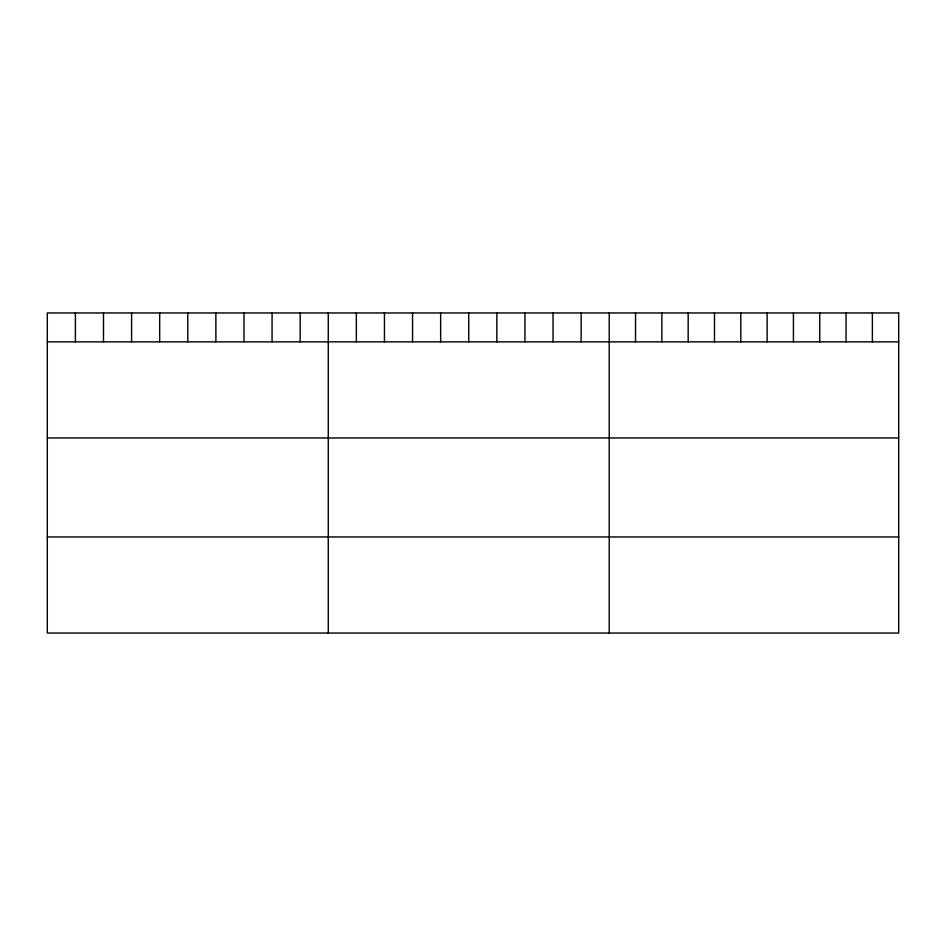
<?xml version="1.0" encoding="UTF-8"?>
<svg xmlns="http://www.w3.org/2000/svg" width="946" height="946" viewBox="0 0 946 946"><rect width="100%" height="100%" fill="white"/><g stroke="black" fill="none" stroke-linecap="round" stroke-linejoin="round"><path stroke-width="1.42" d="M47.3 341.861L898.7 341.861M47.3 437.951L898.7 437.951M47.3 536.95L898.7 536.95M872.389 312.96L872.389 341.861M846.067 312.96L846.067 341.861M819.756 312.96L819.756 341.861M793.434 312.96L793.434 341.861M767.123 312.96L767.123 341.861M740.801 312.96L740.801 341.861M714.49 312.96L714.49 341.861M688.168 312.96L688.168 341.861M661.857 312.96L661.857 341.861M635.535 312.96L635.535 341.861M609.224 312.96L609.224 633.04M581.128 312.96L581.128 341.861M553.032 312.96L553.032 341.861M524.935 312.96L524.935 341.861M496.839 312.96L496.839 341.861M468.743 312.96L468.743 341.861M440.647 312.96L440.647 341.861M412.551 312.96L412.551 341.861M384.454 312.96L384.454 341.861M356.358 312.96L356.358 341.861M328.262 312.96L328.262 633.04M300.166 312.96L300.166 341.861M272.07 312.96L272.07 341.861M243.973 312.96L243.973 341.861M215.877 312.96L215.877 341.861M187.781 312.96L187.781 341.861M159.685 312.96L159.685 341.861M131.589 312.96L131.589 341.861M103.492 312.96L103.492 341.861M75.396 312.96L75.396 341.861M898.7 312.96L47.3 312.96L47.3 633.04L898.7 633.04L898.7 312.96"/></g></svg>
